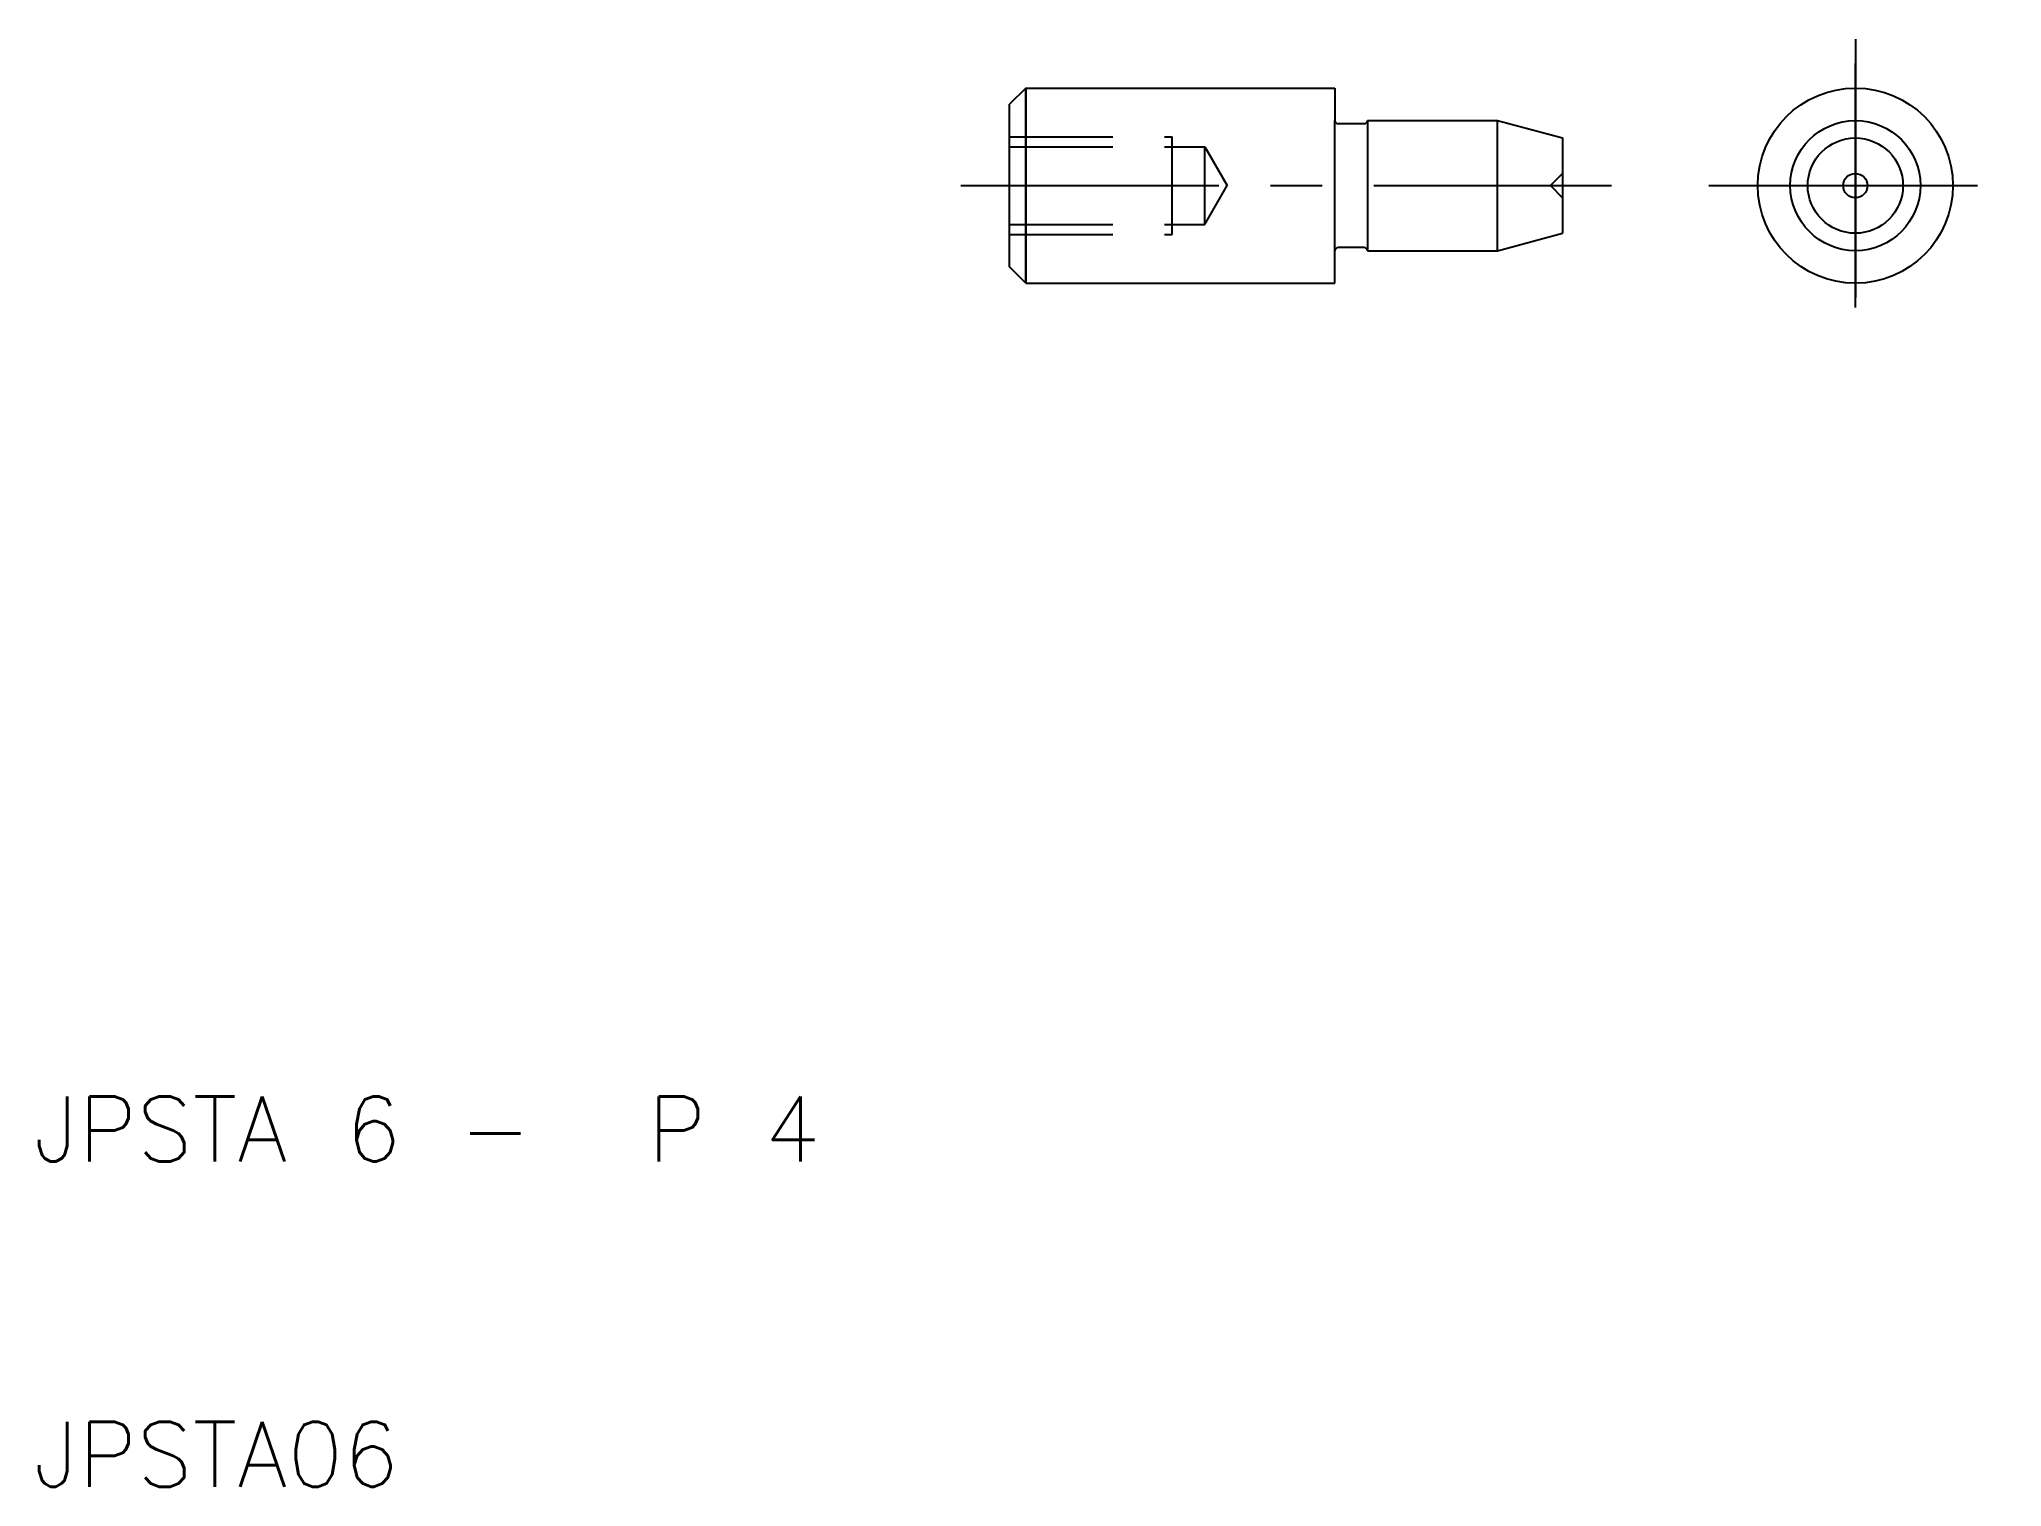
# Model space of a CAD drawing. Extents: x 10.2 to 70.5, y 10 to 54.5.
import ezdxf

# ---------------------------------------------------------------- set-up
doc = ezdxf.new("R2010")
doc.units = 0
doc.header["$LTSCALE"] = 0.25
doc.linetypes.add('CENTER', pattern=[50.8, 31.75, -6.35, 6.35, -6.35])
doc.linetypes.add('DASHED', pattern=[19.05, 12.7, -6.35])
doc.layers.get('0').update_dxf_attribs({"linetype": 'CONTINUOUS'})
doc.layers.add('CENTER', color=1, linetype='CENTER')
doc.styles.get("Standard").update_dxf_attribs({"font": 'txt.shx', "bigfont": 'extfont.shx'})

msp = doc.modelspace()

# ---------------------------------------------------------------- linework, layer by layer
for p, q in [((40.5, 53), (40, 52.5)), ((40, 47.5), (40, 52.5)), ((40.5, 53), (50, 53)), ((40.5, 53), (40.5, 47)), ((40.5, 47), (40.5, 53)), ((50, 53), (50, 52)), ((50, 48), (50, 52)), ((50.9, 51.9), (50.1, 51.9)), ((51, 52), (55, 52)), ((51, 52), (51, 48)), ((55, 48), (55, 52)), ((55, 52), (57, 51.464102)), ((57, 51.464102), (57, 48.535898)), ((55, 48), (57, 48.535898)), ((50, 47), (50, 48)), ((50.9, 48.1), (50.1, 48.1)), ((51, 48), (55, 48)), ((40.5, 47), (40, 47.5)), ((40.5, 47), (50, 47))]:
    msp.add_line(p, q)
at = {"color": 3, "linetype": 'DASHED'}
for p, q in [((40, 51.5), (45, 51.5)), ((45, 48.5), (45, 51.5)), ((40, 51.1935), (46, 51.1935)), ((46, 48.8065), (46, 51.1935)), ((46, 51.1935), (46.689068, 50)), ((56.625, 50), (57, 50.375)), ((46, 48.8065), (46.689068, 50)), ((56.625, 50), (57, 49.625)), ((40, 48.8065), (46, 48.8065)), ((40, 48.5), (45, 48.5))]:
    msp.add_line(p, q, dxfattribs=at)
for radius in [3, 3, 2, 1.464102, 0.375]:
    msp.add_circle((66, 50), radius)
for centre, start, end in [((50.1, 52), 180, 270), ((50.9, 52), 270, 0), ((50.1, 48), 90, 180), ((50.9, 48), 0, 90)]:
    msp.add_arc(centre, 0.1, start, end)
at = {"layer": 'CENTER', "color": 1, "linetype": 'CENTER'}
for p, q in [((66, 54.5), (66, 45.5)), ((66, 46.25), (66, 53.75)), ((38.5, 50), (58.5, 50)), ((61.5, 50), (70.5, 50)), ((62.25, 50), (69.75, 50))]:
    msp.add_line(p, q, dxfattribs=at)

# ---------------------------------------------------------------- texts
for s, p in [('JPSTA 6 -  P 4', (10, 20)), ('JPSTA06', (10, 10))]:
    msp.add_text(s, height=2).set_placement(p)

doc.saveas('drawing.dxf')
